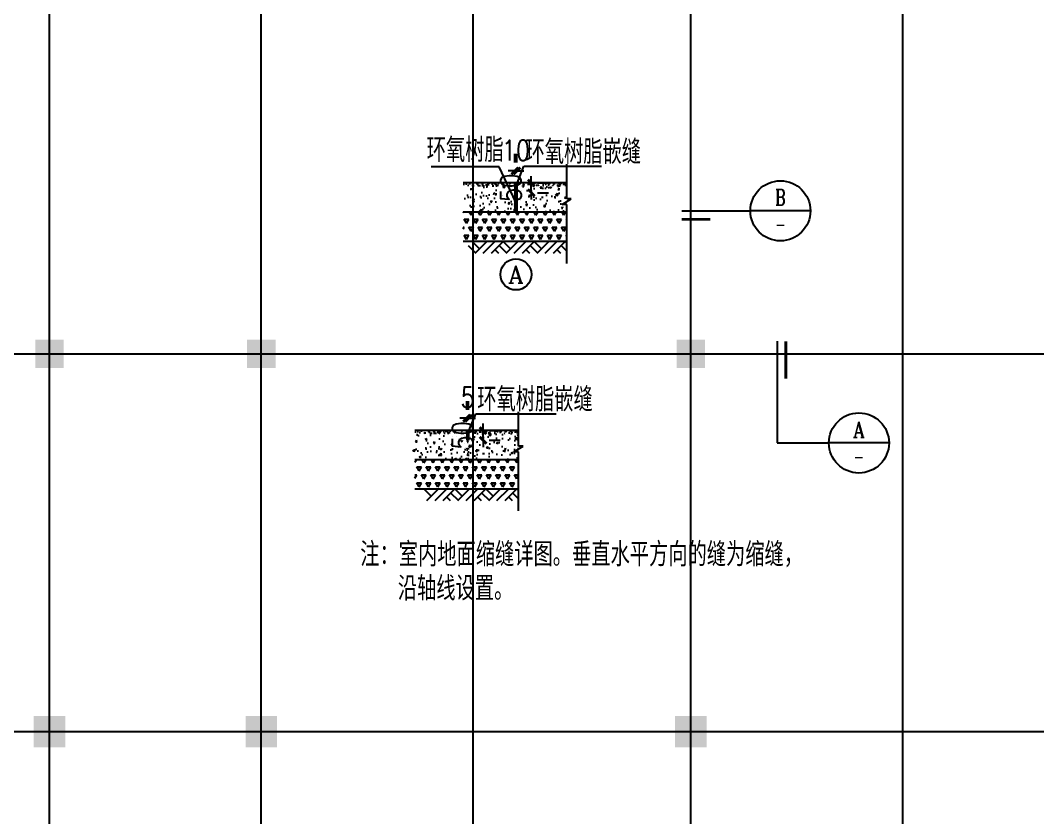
# Model space of a CAD drawing. Extents: x -522490 to 417652, y 450811 to 1108047.
# Drawn here: x 361036 to 378801, y 888529 to 902459 of the extents above; entities that cross this region are included whole.
import ezdxf
from ezdxf.enums import TextEntityAlignment as Align

# ---------------------------------------------------------------- set-up
doc = ezdxf.new("R2010")
doc.units = 0
doc.header["$LTSCALE"] = 1000
doc.header["$MEASUREMENT"] = 0
for name, color, linetype in [('AXIS', 3, 'Continuous'), ('COLU_HATCH', 2, 'Continuous'), ('DIM_IDEN', 3, 'Continuous'), ('DOTE', 1, 'Continuous'), ('PUB_DIM', 3, 'Continuous'), ('PUB_TEXT', 7, 'Continuous'), ('WALL', 9, 'Continuous'), ('填充', 251, 'Continuous')]:
    doc.layers.add(name, color=color, linetype=linetype)
doc.styles.add('_HZTXT', font='txt.shx', dxfattribs={"width": 0.8, "bigfont": 'hztxt.shx'})
doc.styles.add('_TCH_LABEL', font='COMPLEX', dxfattribs={"bigfont": 'GBCBIG'})
doc.styles.add('COMPLEX', font='COMPLEX')
doc.styles.add('DIM_FONT', font='SIMPLEX.shx', dxfattribs={"width": 0.8, "bigfont": 'hztxt.shx'})
doc.dimstyles.new('DIMN120', dxfattribs={"dimscale": 1.2, "dimtxt": 300, "dimasz": 100, "dimexe": 250, "dimexo": 300, "dimgap": 150, "dimtad": 1, "dimdec": 0, "dimzin": 0, "dimdsep": 46, "dimtxsty": 'DIM_FONT', "dimblk": 'ARCHTICK', "dimcen": 0.09, "dimclrt": 7, "dimazin": 2, "dimtfac": 1, "dimtdec": 0, "dimtix": 1, "dimtmove": 2, "dimatfit": 3, "dimfxl": 0, "dimtolj": 1, "dimtzin": 0, "dimarcsym": 0})

# ---------------------------------------------------------------- blocks, each defined once
blk = doc.blocks.new('zhu11')
at = {"layer": 'COLU_HATCH'}
for points in [[(239471, 803388), (239471, 803888), (238971, 803888), (238971, 803388)], [(243171, 803388), (243171, 803888), (242671, 803888), (242671, 803388)], [(250671, 803388), (250671, 803888), (250171, 803888), (250171, 803388)], [(239496, 796763), (239496, 797313), (238946, 797313), (238946, 796763)], [(243196, 796763), (243196, 797313), (242646, 797313), (242646, 796763)], [(250696, 796763), (250696, 797313), (250146, 797313), (250146, 796763)]]:
    blk.add_hatch(color=256, dxfattribs=at).paths.add_polyline_path(points)
blk = doc.blocks.new('_ArchTick')
at = {"color": 0, "linetype": 'ByBlock', "const_width": 0.4}
blk.add_lwpolyline([(-0.5, -0.5), (0.5, 0.5)], dxfattribs=at)
blk = doc.blocks.new('*D54')
at = {"layer": 'AXIS', "color": 0, "lineweight": -2}
for p, q in [((369674, 899978), (369674, 900128)), ((369708, 899978), (369708, 900128)), ((369674, 899828), (369554, 899828)), ((369674, 899828), (369708, 899828)), ((369708, 899828), (369828, 899828))]:
    blk.add_line(p, q, dxfattribs=at)
at = {"layer": 'Defpoints', "color": 0}
for p in [(369708, 899828), (369674, 899618), (369708, 899618)]:
    blk.add_point(p, dxfattribs=at)
at = {"layer": 'AXIS', "color": 0, "lineweight": -2, "xscale": 120, "yscale": 120, "zscale": 120}
blk.add_blockref('_ArchTick', (369674, 899828), dxfattribs=at)
at = {"layer": 'AXIS', "color": 0, "lineweight": -2, "xscale": 120, "yscale": 120, "zscale": 120, "rotation": 180}
blk.add_blockref('_ArchTick', (369708, 899828), dxfattribs=at)
at = {"layer": 'AXIS', "color": 7, "insert": (369691, 900188), "char_height": 360, "attachment_point": 5, "style": 'DIM_FONT'}
blk.add_mtext('\\A1;10', dxfattribs=at)
blk = doc.blocks.new('*D55')
at = {"layer": 'AXIS', "color": 0, "lineweight": -2}
for p, q in [((369959, 899618), (369959, 899738)), ((369959, 899448), (369959, 899618)), ((370068, 899618), (370259, 899618)), ((369959, 899448), (369959, 899328)), ((370068, 899448), (370259, 899448))]:
    blk.add_line(p, q, dxfattribs=at)
at = {"layer": 'Defpoints', "color": 0}
for p in [(369708, 899618), (369959, 899618), (369708, 899448)]:
    blk.add_point(p, dxfattribs=at)
at = {"layer": 'AXIS', "color": 0, "lineweight": -2, "xscale": 120, "yscale": 120, "zscale": 120}
for p, rotation in [((369959, 899618), 270), ((369959, 899448), 90)]:
    blk.add_blockref('_ArchTick', p, dxfattribs=dict(at, rotation=rotation))
at = {"layer": 'AXIS', "color": 7, "insert": (369599, 899533), "char_height": 360, "attachment_point": 5, "rotation": 90, "style": 'DIM_FONT'}
blk.add_mtext('\\A1;50', dxfattribs=at)
blk = doc.blocks.new('*D56')
at = {"layer": 'AXIS', "color": 0, "lineweight": -2}
for p, q in [((369116, 895293), (369116, 895413)), ((369116, 895123), (369116, 895293)), ((369225, 895293), (369416, 895293)), ((369116, 895123), (369116, 895003)), ((369225, 895123), (369416, 895123))]:
    blk.add_line(p, q, dxfattribs=at)
at = {"layer": 'Defpoints', "color": 0}
for p in [(368865, 895293), (369116, 895293), (368865, 895123)]:
    blk.add_point(p, dxfattribs=at)
at = {"layer": 'AXIS', "color": 0, "lineweight": -2, "xscale": 120, "yscale": 120, "zscale": 120}
for p, rotation in [((369116, 895293), 270), ((369116, 895123), 90)]:
    blk.add_blockref('_ArchTick', p, dxfattribs=dict(at, rotation=rotation))
at = {"layer": 'AXIS', "color": 7, "insert": (368756, 895208), "char_height": 360, "attachment_point": 5, "rotation": 90, "style": 'DIM_FONT'}
blk.add_mtext('\\A1;50', dxfattribs=at)
blk = doc.blocks.new('*D57')
at = {"layer": 'AXIS', "color": 0, "lineweight": -2}
for p, q in [((368831, 895653), (368831, 895808)), ((368865, 895653), (368865, 895808)), ((368831, 895508), (368711, 895508)), ((368831, 895508), (368865, 895508)), ((368865, 895508), (368985, 895508))]:
    blk.add_line(p, q, dxfattribs=at)
at = {"layer": 'Defpoints', "color": 0}
for p in [(368865, 895508), (368831, 895293), (368865, 895293)]:
    blk.add_point(p, dxfattribs=at)
at = {"layer": 'AXIS', "color": 0, "lineweight": -2, "xscale": 120, "yscale": 120, "zscale": 120}
blk.add_blockref('_ArchTick', (368831, 895508), dxfattribs=at)
at = {"layer": 'AXIS', "color": 0, "lineweight": -2, "xscale": 120, "yscale": 120, "zscale": 120, "rotation": 180}
blk.add_blockref('_ArchTick', (368865, 895508), dxfattribs=at)
at = {"layer": 'AXIS', "color": 7, "insert": (368848, 895868), "char_height": 360, "attachment_point": 5, "style": 'DIM_FONT'}
blk.add_mtext('\\A1;5', dxfattribs=at)

msp = doc.modelspace()

# ---------------------------------------------------------------- hatches: boundary and pattern name
at = {"layer": '填充'}
h = msp.add_hatch(dxfattribs=at)
h.set_pattern_fill('AR-CONC', color=256, scale=1.701, style=0)
h.set_pattern_definition([(50, (453724.03, 1272709.13), (309.89612, -27.11238), [32.40405, -356.44455]), (355, (453724.03, 1272709.13), (-59.94805, 324.98735), [25.92324, -285.15564]), (100.451, (453749.86, 1272706.87), (249.9492, 297.87349), [27.5392, -302.9311]), (46.1842, (453724.03, 1272795.54), (461.10545, -71.514), [48.6061, -534.6668]), (96.6356, (453762.46, 1272789.6), (403.8246, 420.87087), [41.3088, -454.39663]), (351.184, (453724.03, 1272795.54), (403.82523, 420.8701), [38.88486, -427.73346]), (21, (453767.24, 1272773.94), (257.89691, -173.95365), [32.40405, -356.44455]), (326, (453767.24, 1272773.94), (105.12525, 313.30373), [25.92324, -285.15564]), (71.4514, (453788.73, 1272759.45), (363.02145, 139.35078), [27.5392, -302.9311]), (37.5, (453724.03, 1272709.13), (5.253714, 143.82812), [0, -281.69921, 0, -289.47618, 0, -286.235775]), (7.5, (453724.03, 1272709.13), (113.660246, 170.40716), [0, -165.04463, 0, -275.2184, 0, -109.093635]), (327.5, (453627.69, 1272709.13), (230.639602, -9.744594), [0, -108.0135, 0, -337.00212, 0, -447.17589]), (317.5, (453584.48, 1272709.13), (251.96774, 43.25046), [0, -140.41755, 0, -223.80397, 0, -317.55969])])
h.paths.add_polyline_path([(369708, 899566.9), (369708, 899107.6), (370577.7, 899107.6), (370577.7, 899243.9), (370498.7, 899243.9), (370657.4, 899342.5), (370577.7, 899342.5), (370577.7, 899566.9)])
h.paths.add_polyline_path([(368770.2, 899566.9), (368770.2, 899342.5), (368849.8, 899342.5), (368691.1, 899243.9), (368770.2, 899243.9), (368770.2, 899107.6), (369673.9, 899107.6), (369673.9, 899566.9)])
h = msp.add_hatch(dxfattribs=at)
h.set_pattern_fill('AR-CONC', color=256, scale=0.6804, style=0)
h.set_pattern_definition([(50, (297580.76, 920317.48), (123.95845, -10.84495), [12.96162, -142.57782]), (355, (297580.76, 920317.48), (-23.97922, 129.99494), [10.3693, -114.06226]), (100.451, (297591.09, 920316.57), (99.97968, 119.1494), [11.01568, -121.17244]), (46.1842, (297580.76, 920352.04), (184.44218, -28.6056), [19.44243, -213.86673]), (96.6356, (297596.13, 920349.66), (161.52984, 168.34835), [16.5235, -181.75865]), (351.184, (297580.76, 920352.04), (161.5301, 168.34805), [15.55394, -171.0934]), (21, (297598.04, 920343.4), (103.15876, -69.58146), [12.96162, -142.57782]), (326, (297598.04, 920343.4), (42.0501, 125.3215), [10.3693, -114.06226]), (71.4514, (297606.64, 920337.6), (145.20858, 55.74031), [11.01568, -121.17244]), (37.5, (297580.76, 920317.476), (2.101486, 57.531248), [0, -112.67968, 0, -115.79047, 0, -114.49431]), (7.5, (297580.76, 920317.476), (45.4641, 68.162863), [0, -66.01785, 0, -110.08736, 0, -43.637454]), (327.5, (297542.222, 920317.476), (92.25584, -3.897837), [0, -43.2054, 0, -134.80085, 0, -178.870356]), (317.5, (297524.94, 920317.48), (100.787095, 17.300184), [0, -56.16702, 0, -89.52159, 0, -127.02388])])
h.paths.add_polyline_path([(368770.2, 899617.9), (368770.2, 899566.9), (369673.9, 899566.9), (369673.9, 899617.9)])
h.paths.add_polyline_path([(370577.7, 899566.9), (370577.7, 899617.9), (369708, 899617.9), (369708, 899566.9)])
for points in [[(369708, 899566.9), (369708, 899617.9), (369673.9, 899617.9), (369673.9, 899566.9), (369673.9, 899447.8), (369708, 899447.8)], [(368864.9, 895242.2), (368864.9, 895293.2), (368830.9, 895293.2), (368830.9, 895242.2), (368830.9, 895123.1), (368864.9, 895123.1)]]:
    msp.add_hatch(color=256, dxfattribs=at).paths.add_polyline_path(points)
h = msp.add_hatch(dxfattribs=at)
h.set_pattern_fill('NET3', color=256, scale=6.804, style=0)
h.set_pattern_definition([(360, (297580.762, 920317.476), (5e-15, 21.6027), []), (60, (297580.762, 920317.476), (-18.708487, 10.80135), []), (120, (297580.762, 920317.476), (-18.708487, -10.80135), [])])
h.paths.add_polyline_path([(369708, 899447.8), (369673.9, 899447.8), (369673.9, 899107.6), (369708, 899107.6)])
h = msp.add_hatch(dxfattribs=at)
h.set_pattern_fill('TRIANG', color=256, scale=17.01, style=0)
h.set_pattern_definition([(60, (453724.03, 1272709.13), (-81.010096, 140.313636), [81.010125, -81.010125]), (120, (453724.03, 1272709.13), (-162.02022, 1.7e-05), [81.010125, -81.010125]), (360, (453683.53, 1272779.29), (81.010125, 140.31362), [81.010125, -81.010125])])
h.paths.add_polyline_path([(368770.2, 899107.6), (368770.2, 898597.3), (369757.4, 898597.3), (370577.7, 898597.3), (370577.7, 899107.6)])
h = msp.add_hatch(dxfattribs=at)
h.set_pattern_fill('AR-CONC', color=256, scale=1.701, style=0)
h.set_pattern_definition([(50, (450308.43, 1268384.42), (309.89612, -27.11238), [32.40405, -356.44455]), (355, (450308.43, 1268384.42), (-59.94805, 324.98735), [25.92324, -285.15564]), (100.451, (450334.26, 1268382.16), (249.9492, 297.87349), [27.5392, -302.9311]), (46.1842, (450308.43, 1268470.83), (461.10545, -71.514), [48.6061, -534.6668]), (96.6356, (450346.86, 1268464.87), (403.8246, 420.87087), [41.3088, -454.39663]), (351.184, (450308.43, 1268470.83), (403.82523, 420.8701), [38.88486, -427.73346]), (21, (450351.64, 1268449.23), (257.89691, -173.95365), [32.40405, -356.44455]), (326, (450351.64, 1268449.23), (105.12525, 313.30373), [25.92324, -285.15564]), (71.4514, (450373.13, 1268434.73), (363.02145, 139.35078), [27.5392, -302.9311]), (37.5, (450308.43, 1268384.42), (5.253714, 143.82812), [0, -281.69921, 0, -289.47618, 0, -286.235775]), (7.5, (450308.43, 1268384.42), (113.660246, 170.40716), [0, -165.04463, 0, -275.2184, 0, -109.093635]), (327.5, (450212.09, 1268384.42), (230.639602, -9.744594), [0, -108.0135, 0, -337.00212, 0, -447.17589]), (317.5, (450168.88, 1268384.42), (251.96774, 43.25046), [0, -140.41755, 0, -223.80397, 0, -317.55969])])
h.paths.add_polyline_path([(368864.9, 895242.2), (368864.9, 894782.9), (369734.6, 894782.9), (369734.6, 894919.2), (369655.6, 894919.2), (369814.3, 895017.8), (369734.6, 895017.8), (369734.6, 895242.2)])
h.paths.add_polyline_path([(367927.1, 895242.2), (367927.1, 895017.8), (368006.8, 895017.8), (367848, 894919.2), (367927.1, 894919.2), (367927.1, 894782.9), (368830.9, 894782.9), (368830.9, 895242.2)])
h = msp.add_hatch(dxfattribs=at)
h.set_pattern_fill('AR-CONC', color=256, scale=0.6804, style=0)
h.set_pattern_definition([(50, (296737.69, 915992.76), (123.95845, -10.84495), [12.96162, -142.57782]), (355, (296737.69, 915992.76), (-23.97922, 129.99494), [10.3693, -114.06226]), (100.451, (296748.02, 915991.86), (99.97968, 119.1494), [11.01568, -121.17244]), (46.1842, (296737.69, 916027.32), (184.44218, -28.6056), [19.44243, -213.86673]), (96.6356, (296753.06, 916024.94), (161.52984, 168.34835), [16.5235, -181.75865]), (351.184, (296737.7, 916027.32), (161.5301, 168.34805), [15.55394, -171.0934]), (21, (296754.97, 916018.68), (103.15876, -69.58146), [12.96162, -142.57782]), (326, (296754.97, 916018.68), (42.0501, 125.3215), [10.3693, -114.06226]), (71.4514, (296763.57, 916012.88), (145.20858, 55.74031), [11.01568, -121.17244]), (37.5, (296737.692, 915992.76), (2.101486, 57.531248), [0, -112.67968, 0, -115.79047, 0, -114.49431]), (7.5, (296737.69, 915992.76), (45.4641, 68.162863), [0, -66.01785, 0, -110.08736, 0, -43.637454]), (327.5, (296699.153, 915992.76), (92.25584, -3.897837), [0, -43.2054, 0, -134.80085, 0, -178.870356]), (317.5, (296681.87, 915992.76), (100.787095, 17.300184), [0, -56.16702, 0, -89.52159, 0, -127.02388])])
h.paths.add_polyline_path([(367927.1, 895293.2), (367927.1, 895242.2), (368830.9, 895242.2), (368830.9, 895293.2)])
h.paths.add_polyline_path([(369734.6, 895242.2), (369734.6, 895293.2), (368864.9, 895293.2), (368864.9, 895242.2)])
h = msp.add_hatch(dxfattribs=at)
h.set_pattern_fill('AR-CONC', color=256, scale=0.6804, style=0)
h.set_pattern_definition([(50, (293642.65, 915992.76), (123.95845, -10.84495), [12.96162, -142.57782]), (355, (293642.65, 915992.76), (-23.97922, 129.99494), [10.3693, -114.06226]), (100.451, (293652.98, 915991.86), (99.97968, 119.1494), [11.01568, -121.17244]), (46.1842, (293642.65, 916027.32), (184.44218, -28.6056), [19.44243, -213.86673]), (96.6356, (293658.02, 916024.94), (161.52984, 168.34835), [16.5235, -181.75865]), (351.184, (293642.65, 916027.32), (161.5301, 168.34805), [15.55394, -171.0934]), (21, (293659.93, 916018.68), (103.15876, -69.58146), [12.96162, -142.57782]), (326, (293659.93, 916018.68), (42.0501, 125.3215), [10.3693, -114.06226]), (71.4514, (293668.53, 916012.88), (145.20858, 55.74031), [11.01568, -121.17244]), (37.5, (293642.65, 915992.76), (2.101486, 57.531248), [0, -112.67968, 0, -115.79047, 0, -114.49431]), (7.5, (293642.65, 915992.76), (45.4641, 68.162863), [0, -66.01785, 0, -110.08736, 0, -43.637454]), (327.5, (293604.11, 915992.76), (92.25584, -3.897837), [0, -43.2054, 0, -134.80085, 0, -178.870356]), (317.5, (293586.83, 915992.76), (100.787095, 17.300184), [0, -56.16702, 0, -89.52159, 0, -127.02388])])
h.paths.add_polyline_path([(368830.9, 894782.9), (368864.9, 894782.9), (368864.9, 895123.1), (368830.9, 895123.1)])
h = msp.add_hatch(dxfattribs=at)
h.set_pattern_fill('TRIANG', color=256, scale=17.01, style=0)
h.set_pattern_definition([(60, (450308.43, 1268384.42), (-81.010096, 140.313636), [81.010125, -81.010125]), (120, (450308.43, 1268384.42), (-162.02022, 1.7e-05), [81.010125, -81.010125]), (360, (450267.93, 1268454.57), (81.010125, 140.31362), [81.010125, -81.010125])])
h.paths.add_polyline_path([(367927.1, 894782.9), (367927.1, 894272.6), (368914.3, 894272.6), (369734.6, 894272.6), (369734.6, 894782.9)])

# ---------------------------------------------------------------- linework, layer by layer
for p, q in [((370577.7, 898597.3, -13.9), (368770.2, 898597.3, -13.9)), ((368926.8, 898597.3, -13.9), (369054.3, 898469.7, -13.9)), ((368977.8, 898393.2, -13.9), (369181.9, 898597.3, -13.9)), ((369120.7, 898393.2, -13.9), (369324.8, 898597.3, -13.9)), ((369263.6, 898393.2, -13.9), (369467.7, 898597.3, -13.9)), ((369467.7, 898597.3, -13.9), (369595.3, 898469.7, -13.9)), ((369518.7, 898393.2, -13.9), (369722.8, 898597.3, -13.9)), ((369661.6, 898393.2, -13.9), (369865.7, 898597.3, -13.9)), ((369804.5, 898393.2, -13.9), (370008.6, 898597.3, -13.9)), ((370008.6, 898597.3, -13.9), (370136.2, 898469.7, -13.9)), ((370059.6, 898393.2, -13.9), (370263.8, 898597.3, -13.9)), ((370202.5, 898393.2, -13.9), (370406.6, 898597.3, -13.9)), ((370345.4, 898393.2, -13.9), (370549.5, 898597.3, -13.9)), ((370549.5, 898597.3, -13.9), (370577.7, 898569.1, -13.9)), ((368855.3, 898525.9, -13.9), (368982.9, 898398.3, -13.9)), ((369324.8, 898454.4, -13.9), (369386, 898393.2, -13.9)), ((369396.2, 898525.9, -13.9), (369523.8, 898398.3, -13.9)), ((369865.7, 898454.4, -13.9), (369927, 898393.2, -13.9)), ((369937.2, 898525.9, -13.9), (370064.7, 898398.3, -13.9)), ((370406.6, 898454.4, -13.9), (370467.9, 898393.2, -13.9)), ((370478.1, 898525.9, -13.9), (370577.7, 898426.2, -13.9)), ((368083.7, 894272.6, -13.9), (368211.3, 894145, -13.9)), ((368134.7, 894068.5, -13.9), (368338.9, 894272.6, -13.9)), ((368277.6, 894068.5, -13.9), (368481.7, 894272.6, -13.9)), ((368420.5, 894068.5, -13.9), (368624.6, 894272.6, -13.9)), ((368553.2, 894201.2, -13.9), (368680.8, 894073.6, -13.9)), ((368624.6, 894272.6, -13.9), (368752.2, 894145, -13.9)), ((368675.6, 894068.5, -13.9), (368879.8, 894272.6, -13.9)), ((368818.5, 894068.5, -13.9), (369022.7, 894272.6, -13.9)), ((368961.4, 894068.5, -13.9), (369165.5, 894272.6, -13.9)), ((369094.1, 894201.2, -13.9), (369221.7, 894073.6, -13.9)), ((369165.5, 894272.6, -13.9), (369293.1, 894145, -13.9)), ((369216.6, 894068.5, -13.9), (369420.7, 894272.6, -13.9)), ((369359.5, 894068.5, -13.9), (369563.6, 894272.6, -13.9)), ((369502.3, 894068.5, -13.9), (369706.5, 894272.6, -13.9)), ((369635, 894201.2, -13.9), (369734.6, 894101.5, -13.9)), ((369706.5, 894272.6, -13.9), (369734.6, 894244.4, -13.9)), ((368481.7, 894129.7, -13.9), (368543, 894068.5, -13.9)), ((369022.7, 894129.7, -13.9), (369083.9, 894068.5, -13.9)), ((369563.6, 894129.7, -13.9), (369624.8, 894068.5, -13.9))]:
    msp.add_line(p, q)
at = {"layer": 'AXIS'}
for p, q in [((369400.4, 899898.5, -13.9), (368208.5, 899898.5, -13.9)), ((369690.9, 899284.8, -13.9), (369400.4, 899898.5, -13.9)), ((369690.3, 899552.7, -13.9), (369831, 899911.1, -13.9)), ((369831, 899911.1, -13.9), (371182.1, 899911.1, -13.9)), ((368847.2, 895228, -13.9), (368987.9, 895586.4, -13.9)), ((368987.9, 895586.4, -13.9), (370391.2, 895586.4, -13.9))]:
    msp.add_line(p, q, dxfattribs=at)
at = {"layer": 'DIM_IDEN'}
for p, q in [((372585.9, 899131.6), (373783.9, 899131.6)), ((374833.9, 899131.6), (373783.9, 899131.6)), ((373783.9, 899131.6), (373783.9, 899131.6)), ((374253.8, 896853.3), (374253.8, 895075.8)), ((374253.8, 895075.8), (375155.4, 895075.8)), ((376205.4, 895075.8), (375155.4, 895075.8))]:
    msp.add_line(p, q, dxfattribs=at)
at = {"layer": 'DIM_IDEN', "const_width": 50}
for points in [[(372585.9, 898981.6), (373085.9, 898981.6)], [(374403.8, 896853.3), (374403.8, 896196.2)]]:
    msp.add_lwpolyline(points, dxfattribs=at)
at = {"layer": 'DIM_IDEN'}
for centre in [(374308.9, 899131.6), (375680.4, 895075.8)]:
    msp.add_circle(centre, 525, dxfattribs=at)
at = {"layer": 'DOTE'}
for p, q in [((361544.3, 880655.3), (361544.3, 910032.7)), ((365244.3, 880655.3), (365244.3, 910032.7)), ((368944.3, 880655.3), (368944.3, 910032.7)), ((372744.3, 880655.3), (372744.3, 910032.7)), ((376444.3, 880655.3), (376444.3, 910032.7)), ((351344.3, 896632.7), (390100.6, 896632.7)), ((351344.3, 890032.7), (390100.6, 890032.7))]:
    msp.add_line(p, q, dxfattribs=at)
at = {"layer": 'PUB_DIM'}
msp.add_circle((369690.8, 898020.4, -13.9), 272.2, dxfattribs=at)
at = {"layer": 'WALL', "color": 5}
for p, q in [((370577.7, 899617.9, -13.9), (368770.2, 899617.9, -13.9)), ((369673.9, 899566.9, -13.9), (369673.9, 899107.6, -13.9)), ((369708, 899566.9, -13.9), (369708, 899107.6, -13.9)), ((370577.7, 899107.6, -13.9), (368770.2, 899107.6, -13.9)), ((369734.6, 895293.2, -13.9), (367927.1, 895293.2, -13.9)), ((368830.9, 895242.2, -13.9), (368830.9, 895123.1, -13.9)), ((368864.9, 895242.2, -13.9), (368864.9, 895123.1, -13.9)), ((369734.6, 894782.9, -13.9), (367927.1, 894782.9, -13.9)), ((367927.1, 894272.6, -13.9), (369734.6, 894272.6, -13.9))]:
    msp.add_line(p, q, dxfattribs=at)
at = {"layer": '填充'}
for p, q in [((370577.7, 899342.5, -13.9), (370577.7, 899944.1, -13.9)), ((369673.9, 899566.9, -13.9), (369673.9, 899617.9, -13.9)), ((369708, 899566.9, -13.9), (369708, 899617.9, -13.9)), ((369673.9, 899447.8, -13.9), (369708, 899447.8, -13.9)), ((370498.7, 899243.9, -13.9), (370657.4, 899342.5, -13.9)), ((370657.4, 899342.5, -13.9), (370577.7, 899342.5, -13.9)), ((370577.7, 899243.9, -13.9), (370498.7, 899243.9, -13.9)), ((370577.7, 898213.2, -13.9), (370577.7, 899243.9, -13.9)), ((369734.6, 895017.8, -13.9), (369734.6, 895619.4, -13.9)), ((368830.9, 895242.2, -13.9), (368830.9, 895293.2, -13.9)), ((368864.9, 895242.2, -13.9), (368864.9, 895293.2, -13.9)), ((368830.9, 895123.1, -13.9), (368864.9, 895123.1, -13.9)), ((369655.6, 894919.2, -13.9), (369814.3, 895017.8, -13.9)), ((369734.6, 894919.2, -13.9), (369655.6, 894919.2, -13.9)), ((369814.3, 895017.8, -13.9), (369734.6, 895017.8, -13.9)), ((369734.6, 893888.5, -13.9), (369734.6, 894919.2, -13.9))]:
    msp.add_line(p, q, dxfattribs=at)

# ---------------------------------------------------------------- block references
msp.add_blockref('zhu11', (122323.8, 92994.8))

# ---------------------------------------------------------------- texts
at = {"layer": 'PUB_DIM', "style": 'COMPLEX', "width": 1.041667}
msp.add_attdef('A', text='', height=304.8, dxfattribs=at).set_placement((369554.7, 897868, -13.9), (369826.9, 897868, -13.9), align=Align.FIT)
at = {"layer": 'PUB_TEXT', "style": '_HZTXT', "width": 0.8}
for s, p in [('环氧树脂', (368131.8, 899984.9, -13.9)), ('环氧树脂嵌缝', (369858.3, 899950.4, -13.9)), ('环氧树脂嵌缝', (369015.2, 895625.7, -13.9)), ('注：室内地面缩缝详图。垂直水平方向的缝为缩缝，', (366972.5, 892917.9, -13.9)), ('沿轴线设置。', (367627.9, 892323.9, -13.9))]:
    msp.add_text(s, height=420.21, dxfattribs=at).set_placement(p)
at = {"layer": 'PUB_TEXT', "style": '_TCH_LABEL'}
for s, height, p, p2 in [('B', 274.1, (374217.5, 899228.8), (374400.2, 899228.8)), ('A', 270.6, (375577.3, 895173.4), (375783.5, 895173.4))]:
    msp.add_text(s, height=height, dxfattribs=at).set_placement(p, p2, align=Align.FIT)
at = {"layer": 'PUB_TEXT', "style": '_TCH_LABEL', "width": 0.777778}
for p, p2 in [((374217.5, 898760.4), (374400.2, 898760.4)), ((375589.1, 894704.5), (375771.8, 894704.5))]:
    msp.add_text('-', height=274.1, dxfattribs=at).set_placement(p, p2, align=Align.FIT)

# ---------------------------------------------------------------- dimensions: what is measured, and where the dimension line sits
at = {"layer": 'AXIS'}
for p1, p2, distance, text, picture, middle in [((369673.9, 899617.9, -13.9), (369708, 899617.9, -13.9), 209.6, '10', '*D54', (369690.9, 900187.5, -13.9)), ((369708, 899447.8, -13.9), (369708, 899617.9, -13.9), -250.8, '50', '*D55', (369598.7, 899532.9, -13.9)), ((368830.9, 895293.2, -13.9), (368864.9, 895293.2, -13.9), 215.2, '5', '*D57', (368847.9, 895868.4, -13.9)), ((368864.9, 895123.1, -13.9), (368864.9, 895293.2, -13.9), -250.8, '50', '*D56', (368755.6, 895208.1, -13.9))]:
    dim = msp.add_aligned_dim(p1=p1, p2=p2, distance=distance, text=text, dimstyle='DIMN120', dxfattribs=at)
    dim.commit()
    dim.dimension.update_dxf_attribs({"geometry": picture, "text_midpoint": middle})

doc.saveas('drawing.dxf')
